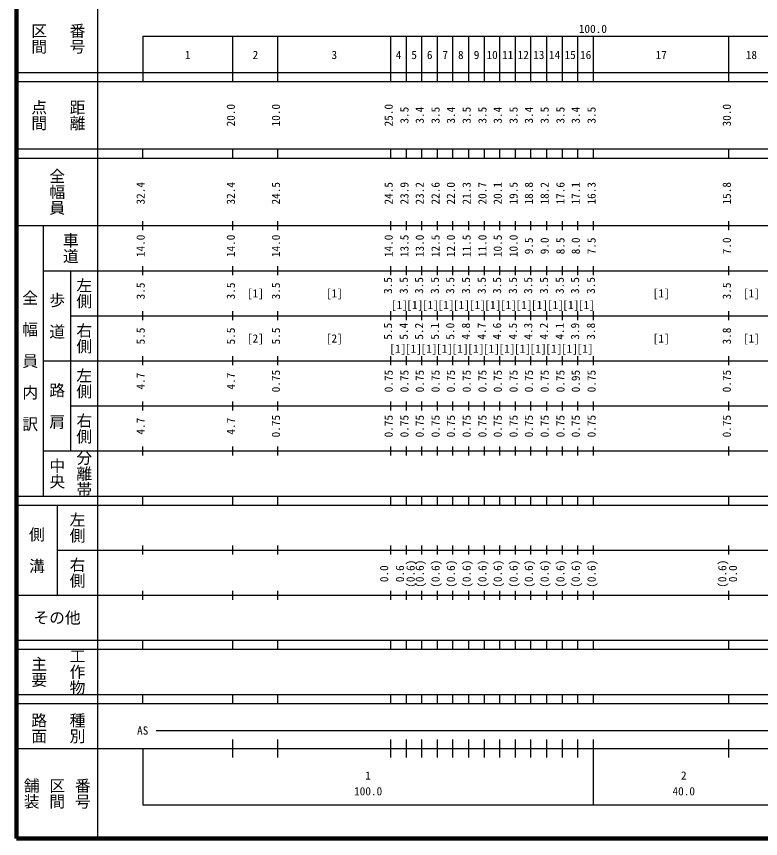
# Model space of a CAD drawing. Units: millimetres on the paper, enlarged 1000 times. Extents: x 40000 to 680000, y 20000 to 380000.
# Drawn here: x 40000 to 205032, y 20000 to 202409 of the extents above; entities that cross this region are included whole.
import ezdxf
from ezdxf.enums import TextEntityAlignment as Align

# ---------------------------------------------------------------- set-up
doc = ezdxf.new("R2010")
doc.units = ezdxf.units.MM
doc.header["$LTSCALE"] = 1000
for name, color, linetype, lineweight in [('M-STR-STRC', 7, 'Continuous', 25), ('M-TTL', 2, 'Continuous', 140), ('M-TTL-BAND', 7, 'Continuous', 25)]:
    doc.layers.add(name, color=color, linetype=linetype, lineweight=lineweight)
doc.styles.add('@ＭＳ ゴシック', font='')
doc.styles.add('ＭＳ ゴシック', font='')
doc.styles.get('@ＭＳ ゴシック').set_extended_font_data('@MS Gothic')
doc.styles.get('ＭＳ ゴシック').set_extended_font_data('MS Gothic')

msp = doc.modelspace()

# ---------------------------------------------------------------- linework, layer by layer
at = {"layer": 'M-STR-STRC'}
msp.add_line((68000, 198000), (579000, 198000), dxfattribs=at)
at = {"layer": 'M-TTL'}
for p, q in [((40000, 380000), (40000, 20000)), ((40000, 20000), (680000, 20000))]:
    msp.add_line(p, q, dxfattribs=at)
at = {"layer": 'M-TTL-BAND'}
for p, q in [((58000, 370000), (58000, 20000)), ((68000, 198000), (68000, 188000)), ((88000, 188000), (88000, 198000)), ((98000, 188000), (98000, 198000)), ((123000, 188000), (123000, 198000)), ((126500, 188000), (126500, 198000)), ((129900, 188000), (129900, 198000)), ((133400, 188000), (133400, 198000)), ((136800, 188000), (136800, 198000)), ((140300, 188000), (140300, 198000)), ((143800, 188000), (143800, 198000)), ((147200, 188000), (147200, 198000)), ((150700, 188000), (150700, 198000)), ((154100, 188000), (154100, 198000)), ((157600, 188000), (157600, 198000)), ((161100, 188000), (161100, 198000)), ((164500, 188000), (164500, 198000)), ((168000, 188000), (168000, 198000)), ((198000, 188000), (198000, 198000)), ((40000, 190000), (579000, 190000)), ((40000, 188000), (579000, 188000)), ((40000, 173000), (579000, 173000)), ((68000, 171000), (68000, 173000)), ((88000, 171000), (88000, 173000)), ((98000, 171000), (98000, 173000)), ((123000, 171000), (123000, 173000)), ((126500, 171000), (126500, 173000)), ((129900, 171000), (129900, 173000)), ((133400, 171000), (133400, 173000)), ((136800, 171000), (136800, 173000)), ((140300, 171000), (140300, 173000)), ((143800, 171000), (143800, 173000)), ((147200, 171000), (147200, 173000)), ((150700, 171000), (150700, 173000)), ((154100, 171000), (154100, 173000)), ((157600, 171000), (157600, 173000)), ((161100, 171000), (161100, 173000)), ((164500, 171000), (164500, 173000)), ((168000, 171000), (168000, 173000)), ((198000, 171000), (198000, 173000)), ((40000, 171000), (579000, 171000)), ((68000, 155000), (68000, 157000)), ((88000, 155000), (88000, 157000)), ((98000, 155000), (98000, 157000)), ((123000, 155000), (123000, 157000)), ((126500, 155000), (126500, 157000)), ((129900, 155000), (129900, 157000)), ((133400, 155000), (133400, 157000)), ((136800, 155000), (136800, 157000)), ((140300, 155000), (140300, 157000)), ((143800, 155000), (143800, 157000)), ((147200, 155000), (147200, 157000)), ((150700, 155000), (150700, 157000)), ((154100, 155000), (154100, 157000)), ((157600, 155000), (157600, 157000)), ((161100, 155000), (161100, 157000)), ((164500, 155000), (164500, 157000)), ((168000, 155000), (168000, 157000)), ((198000, 155000), (198000, 157000)), ((40000, 156000), (579000, 156000)), ((46000, 96000), (46000, 156000)), ((46000, 146000), (579000, 146000)), ((52000, 146000), (52000, 106000)), ((68000, 145000), (68000, 147000)), ((88000, 145000), (88000, 147000)), ((98000, 145000), (98000, 147000)), ((123000, 145000), (123000, 147000)), ((126500, 145000), (126500, 147000)), ((129900, 145000), (129900, 147000)), ((133400, 145000), (133400, 147000)), ((136800, 145000), (136800, 147000)), ((140300, 145000), (140300, 147000)), ((143800, 145000), (143800, 147000)), ((147200, 145000), (147200, 147000)), ((150700, 145000), (150700, 147000)), ((154100, 145000), (154100, 147000)), ((157600, 145000), (157600, 147000)), ((161100, 145000), (161100, 147000)), ((164500, 145000), (164500, 147000)), ((168000, 145000), (168000, 147000)), ((198000, 145000), (198000, 147000)), ((68000, 135000), (68000, 137000)), ((88000, 135000), (88000, 137000)), ((98000, 135000), (98000, 137000)), ((123000, 135000), (123000, 137000)), ((126500, 135000), (126500, 137000)), ((129900, 135000), (129900, 137000)), ((133400, 135000), (133400, 137000)), ((136800, 135000), (136800, 137000)), ((140300, 135000), (140300, 137000)), ((143800, 135000), (143800, 137000)), ((147200, 135000), (147200, 137000)), ((150700, 135000), (150700, 137000)), ((154100, 135000), (154100, 137000)), ((157600, 135000), (157600, 137000)), ((161100, 135000), (161100, 137000)), ((164500, 135000), (164500, 137000)), ((168000, 135000), (168000, 137000)), ((198000, 135000), (198000, 137000)), ((52000, 136000), (579000, 136000)), ((46000, 126000), (579000, 126000)), ((68000, 125000), (68000, 127000)), ((88000, 125000), (88000, 127000)), ((98000, 125000), (98000, 127000)), ((123000, 125000), (123000, 127000)), ((126500, 125000), (126500, 127000)), ((129900, 125000), (129900, 127000)), ((133400, 125000), (133400, 127000)), ((136800, 125000), (136800, 127000)), ((140300, 125000), (140300, 127000)), ((143800, 125000), (143800, 127000)), ((147200, 125000), (147200, 127000)), ((150700, 125000), (150700, 127000)), ((154100, 125000), (154100, 127000)), ((157600, 125000), (157600, 127000)), ((161100, 125000), (161100, 127000)), ((164500, 125000), (164500, 127000)), ((168000, 125000), (168000, 127000)), ((198000, 125000), (198000, 127000)), ((68000, 115000), (68000, 117000)), ((88000, 115000), (88000, 117000)), ((98000, 115000), (98000, 117000)), ((123000, 115000), (123000, 117000)), ((126500, 115000), (126500, 117000)), ((129900, 115000), (129900, 117000)), ((133400, 115000), (133400, 117000)), ((136800, 115000), (136800, 117000)), ((140300, 115000), (140300, 117000)), ((143800, 115000), (143800, 117000)), ((147200, 115000), (147200, 117000)), ((150700, 115000), (150700, 117000)), ((154100, 115000), (154100, 117000)), ((157600, 115000), (157600, 117000)), ((161100, 115000), (161100, 117000)), ((164500, 115000), (164500, 117000)), ((168000, 115000), (168000, 117000)), ((198000, 115000), (198000, 117000)), ((52000, 116000), (579000, 116000)), ((46000, 106000), (579000, 106000)), ((68000, 105000), (68000, 107000)), ((88000, 105000), (88000, 107000)), ((98000, 105000), (98000, 107000)), ((123000, 105000), (123000, 107000)), ((126500, 105000), (126500, 107000)), ((129900, 105000), (129900, 107000)), ((133400, 105000), (133400, 107000)), ((136800, 105000), (136800, 107000)), ((140300, 105000), (140300, 107000)), ((143800, 105000), (143800, 107000)), ((147200, 105000), (147200, 107000)), ((150700, 105000), (150700, 107000)), ((154100, 105000), (154100, 107000)), ((157600, 105000), (157600, 107000)), ((161100, 105000), (161100, 107000)), ((164500, 105000), (164500, 107000)), ((168000, 105000), (168000, 107000)), ((198000, 105000), (198000, 107000)), ((40000, 96000), (579000, 96000)), ((68000, 94000), (68000, 96000)), ((88000, 94000), (88000, 96000)), ((98000, 94000), (98000, 96000)), ((123000, 94000), (123000, 96000)), ((126500, 94000), (126500, 96000)), ((129900, 94000), (129900, 96000)), ((133400, 94000), (133400, 96000)), ((136800, 94000), (136800, 96000)), ((140300, 94000), (140300, 96000)), ((143800, 94000), (143800, 96000)), ((147200, 94000), (147200, 96000)), ((150700, 94000), (150700, 96000)), ((154100, 94000), (154100, 96000)), ((157600, 94000), (157600, 96000)), ((161100, 94000), (161100, 96000)), ((164500, 94000), (164500, 96000)), ((168000, 94000), (168000, 96000)), ((198000, 94000), (198000, 96000)), ((40000, 94000), (579000, 94000)), ((49000, 94000), (49000, 74000)), ((49000, 84000), (579000, 84000)), ((68000, 83000), (68000, 85000)), ((88000, 83000), (88000, 85000)), ((98000, 83000), (98000, 85000)), ((123000, 83000), (123000, 85000)), ((126500, 83000), (126500, 85000)), ((129900, 83000), (129900, 85000)), ((133400, 83000), (133400, 85000)), ((136800, 83000), (136800, 85000)), ((140300, 83000), (140300, 85000)), ((143800, 83000), (143800, 85000)), ((147200, 83000), (147200, 85000)), ((150700, 83000), (150700, 85000)), ((154100, 83000), (154100, 85000)), ((157600, 83000), (157600, 85000)), ((161100, 83000), (161100, 85000)), ((164500, 83000), (164500, 85000)), ((168000, 83000), (168000, 85000)), ((198000, 83000), (198000, 85000)), ((68000, 73000), (68000, 75000)), ((88000, 73000), (88000, 75000)), ((98000, 73000), (98000, 75000)), ((123000, 73000), (123000, 75000)), ((126500, 73000), (126500, 75000)), ((129900, 73000), (129900, 75000)), ((133400, 73000), (133400, 75000)), ((136800, 73000), (136800, 75000)), ((140300, 73000), (140300, 75000)), ((143800, 73000), (143800, 75000)), ((147200, 73000), (147200, 75000)), ((150700, 73000), (150700, 75000)), ((154100, 73000), (154100, 75000)), ((157600, 73000), (157600, 75000)), ((161100, 73000), (161100, 75000)), ((164500, 73000), (164500, 75000)), ((168000, 73000), (168000, 75000)), ((198000, 73000), (198000, 75000)), ((40000, 74000), (579000, 74000)), ((40000, 64000), (579000, 64000)), ((68000, 62000), (68000, 64000)), ((88000, 62000), (88000, 64000)), ((98000, 62000), (98000, 64000)), ((123000, 62000), (123000, 64000)), ((126500, 62000), (126500, 64000)), ((129900, 62000), (129900, 64000)), ((133400, 62000), (133400, 64000)), ((136800, 62000), (136800, 64000)), ((140300, 62000), (140300, 64000)), ((143800, 62000), (143800, 64000)), ((147200, 62000), (147200, 64000)), ((150700, 62000), (150700, 64000)), ((154100, 62000), (154100, 64000)), ((157600, 62000), (157600, 64000)), ((161100, 62000), (161100, 64000)), ((164500, 62000), (164500, 64000)), ((168000, 62000), (168000, 64000)), ((198000, 62000), (198000, 64000)), ((40000, 62000), (579000, 62000)), ((40000, 52000), (579000, 52000)), ((68000, 50000), (68000, 52000)), ((88000, 50000), (88000, 52000)), ((98000, 50000), (98000, 52000)), ((123000, 50000), (123000, 52000)), ((126500, 50000), (126500, 52000)), ((129900, 50000), (129900, 52000)), ((133400, 50000), (133400, 52000)), ((136800, 50000), (136800, 52000)), ((140300, 50000), (140300, 52000)), ((143800, 50000), (143800, 52000)), ((147200, 50000), (147200, 52000)), ((150700, 50000), (150700, 52000)), ((154100, 50000), (154100, 52000)), ((157600, 50000), (157600, 52000)), ((161100, 50000), (161100, 52000)), ((164500, 50000), (164500, 52000)), ((168000, 50000), (168000, 52000)), ((198000, 50000), (198000, 52000)), ((40000, 50000), (579000, 50000)), ((71000, 44000), (565000, 44000)), ((88000, 38000), (88000, 42000)), ((98000, 38000), (98000, 42000)), ((123000, 38000), (123000, 42000)), ((126500, 38000), (126500, 42000)), ((129900, 38000), (129900, 42000)), ((133400, 38000), (133400, 42000)), ((136800, 38000), (136800, 42000)), ((140300, 38000), (140300, 42000)), ((143800, 38000), (143800, 42000)), ((147200, 38000), (147200, 42000)), ((150700, 38000), (150700, 42000)), ((154100, 38000), (154100, 42000)), ((157600, 38000), (157600, 42000)), ((161100, 38000), (161100, 42000)), ((164500, 38000), (164500, 42000)), ((168000, 27500), (168000, 42000)), ((198000, 38000), (198000, 42000)), ((40000, 40000), (579000, 40000)), ((68000, 40000), (68000, 27500)), ((68000, 27500), (579000, 27500))]:
    msp.add_line(p, q, dxfattribs=at)

# ---------------------------------------------------------------- texts
at = {"layer": 'M-TTL-BAND', "style": '@ＭＳ ゴシック'}
for s, p in [('番号', (53500, 197500)), ('区間', (45000, 197500)), ('点間', (45000, 180500)), ('距離', (53500, 180500)), ('全幅員', (49000, 163500)), ('車道', (52000, 151000)), ('左側', (55000, 141000)), ('全\u3000幅\u3000員\u3000内\u3000訳', (43000, 126000)), ('歩\u3000道', (49000, 136000)), ('右側', (55000, 131000)), ('左側', (55000, 121000)), ('路\u3000肩', (49000, 116000)), ('右側', (55000, 111000)), ('分離帯', (55000, 101000)), ('中央', (49000, 101000)), ('左側', (53500, 89000)), ('側\u3000溝', (44500, 84000)), ('右側', (53500, 79000)), ('主要', (45000, 57000)), ('工作物', (53500, 57000)), ('路面', (45000, 44500)), ('種別', (53500, 44500)), ('舗装', (43333, 30000)), ('区間', (49000, 30000)), ('番号', (54667, 30000))]:
    msp.add_text(s, height=2566, rotation=270, dxfattribs=at).set_placement(p, align=Align.MIDDLE_CENTER)
at = {"layer": 'M-TTL-BAND', "style": 'ＭＳ ゴシック'}
for s, p in [('100.0', (167844, 198195)), ('1', (78000, 192405)), ('2', (93000, 192405)), ('3', (110500, 192405)), ('4', (124750, 192405)), ('5', (128200, 192405)), ('6', (131650, 192405)), ('7', (135100, 192405)), ('8', (138550, 192405)), ('9', (142050, 192405)), ('10', (145500, 192405)), ('11', (148950, 192405)), ('12', (152400, 192405)), ('13', (155850, 192405)), ('14', (159350, 192405)), ('15', (162800, 192405)), ('16', (166250, 192405)), ('17', (183000, 192405)), ('18', (203000, 192405)), ('[1]', (93000, 139500)), ('[1]', (110500, 139500)), ('[1]', (183000, 139500)), ('[1]', (203000, 139500)), ('[1]', (124902, 136920)), ('[1]', (128352, 136920)), ('[1]', (131802, 136920)), ('[1]', (135252, 136920)), ('[1]', (138702, 136920)), ('[1]', (142202, 136920)), ('[1]', (145652, 136920)), ('[1]', (149102, 136920)), ('[1]', (152552, 136920)), ('[1]', (156002, 136920)), ('[1]', (159502, 136920)), ('[1]', (162952, 136920)), ('[1]', (166402, 136920)), ('[2]', (93000, 129500)), ('[2]', (110500, 129500)), ('[1]', (183000, 129500)), ('[1]', (203000, 129500)), ('[1]', (124598, 127224)), ('[1]', (128048, 127224)), ('[1]', (131498, 127224)), ('[1]', (134948, 127224)), ('[1]', (138398, 127224)), ('[1]', (141898, 127224)), ('[1]', (145348, 127224)), ('[1]', (148798, 127224)), ('[1]', (152248, 127224)), ('[1]', (155698, 127224)), ('[1]', (159198, 127224)), ('[1]', (162648, 127224)), ('[1]', (166098, 127224)), ('AS', (68000, 42500)), ('1', (118000, 32523)), ('2', (188000, 32523)), ('100.0', (118000, 29033)), ('40.0', (188000, 29033))]:
    msp.add_text(s, height=1833, dxfattribs=at).set_placement(p, align=Align.BOTTOM_CENTER)
for s, p in [('20.0', (89000, 180500)), ('10.0', (99000, 180500)), ('25.0', (124000, 180500)), ('30.0', (199000, 180500)), ('3.5', (127500, 180500)), ('3.4', (130900, 180500)), ('3.5', (134400, 180500)), ('3.4', (137800, 180500)), ('3.5', (141300, 180500)), ('3.5', (144800, 180500)), ('3.4', (148200, 180500)), ('3.5', (151700, 180500)), ('3.4', (155100, 180500)), ('3.5', (158600, 180500)), ('3.5', (162100, 180500)), ('3.4', (165500, 180500)), ('3.5', (169000, 180500)), ('32.4', (69000, 163174)), ('32.4', (89000, 163174)), ('24.5', (99000, 163174)), ('24.5', (124000, 163174)), ('23.9', (127500, 163174)), ('23.2', (130900, 163174)), ('22.6', (134400, 163174)), ('22.0', (137800, 163174)), ('21.3', (141300, 163174)), ('20.7', (144800, 163174)), ('20.1', (148200, 163174)), ('19.5', (151700, 163174)), ('18.8', (155100, 163174)), ('18.2', (158600, 163174)), ('17.6', (162100, 163174)), ('17.1', (165500, 163174)), ('16.3', (169000, 163174)), ('15.8', (199000, 163174)), ('14.0', (69000, 151500)), ('14.0', (89000, 151500)), ('14.0', (99000, 151500)), ('14.0', (124000, 151500)), ('13.5', (127500, 151500)), ('13.0', (130900, 151500)), ('12.5', (134400, 151500)), ('12.0', (137800, 151500)), ('11.5', (141300, 151500)), ('11.0', (144800, 151500)), ('10.5', (148200, 151500)), ('10.0', (151700, 151500)), ('9.0', (158600, 151500)), ('8.0', (165500, 151500)), ('7.0', (199000, 151500)), ('9.5', (155100, 151500)), ('8.5', (162100, 151500)), ('7.5', (169000, 151500)), ('3.5', (123848, 142714)), ('3.5', (127348, 142714)), ('3.5', (130748, 142714)), ('3.5', (134248, 142714)), ('3.5', (137648, 142714)), ('3.5', (141148, 142714)), ('3.5', (144648, 142714)), ('3.5', (148048, 142714)), ('3.5', (151548, 142714)), ('3.5', (154948, 142714)), ('3.5', (158448, 142714)), ('3.5', (161948, 142714)), ('3.5', (165348, 142714)), ('3.5', (168848, 142714)), ('3.5', (69000, 141500)), ('3.5', (89000, 141500)), ('3.5', (99000, 141500)), ('3.5', (199000, 141500)), ('5.5', (69000, 131500)), ('5.5', (89000, 131500)), ('5.5', (99000, 131500)), ('5.5', (123848, 132562)), ('5.4', (127348, 132562)), ('5.2', (130748, 132562)), ('5.1', (134248, 132562)), ('5.0', (137648, 132562)), ('4.8', (141148, 132562)), ('4.7', (144648, 132562)), ('4.6', (148048, 132562)), ('4.5', (151548, 132562)), ('4.3', (154948, 132562)), ('4.2', (158448, 132562)), ('4.1', (161948, 132562)), ('3.9', (165348, 132562)), ('3.8', (168848, 132562)), ('3.8', (199000, 131500)), ('4.7', (69000, 121500)), ('4.7', (89000, 121500)), ('0.75', (99000, 121500)), ('0.75', (124000, 121500)), ('0.75', (127500, 121500)), ('0.75', (130900, 121500)), ('0.75', (134400, 121500)), ('0.75', (137800, 121500)), ('0.75', (141300, 121500)), ('0.75', (144800, 121500)), ('0.75', (148200, 121500)), ('0.75', (151700, 121500)), ('0.75', (155100, 121500)), ('0.75', (158600, 121500)), ('0.75', (162100, 121500)), ('0.95', (165500, 121500)), ('0.75', (169000, 121500)), ('0.75', (199000, 121500)), ('4.7', (69000, 111500)), ('4.7', (89000, 111500)), ('0.75', (99000, 111500)), ('0.75', (124000, 111500)), ('0.75', (127500, 111500)), ('0.75', (130900, 111500)), ('0.75', (134400, 111500)), ('0.75', (137800, 111500)), ('0.75', (141300, 111500)), ('0.75', (144800, 111500)), ('0.75', (148200, 111500)), ('0.75', (151700, 111500)), ('0.75', (155100, 111500)), ('0.75', (158600, 111500)), ('0.75', (162100, 111500)), ('0.75', (165500, 111500)), ('0.75', (169000, 111500)), ('0.75', (199000, 111500)), ('0.0', (123000, 78764)), ('0.6', (126500, 78764)), ('(0.6)', (128870, 78764)), ('(0.6)', (130900, 78764)), ('(0.6)', (134400, 78764)), ('(0.6)', (137800, 78764)), ('(0.6)', (141300, 78764)), ('(0.6)', (144800, 78764)), ('(0.6)', (148200, 78764)), ('(0.6)', (151700, 78764)), ('(0.6)', (155100, 78764)), ('(0.6)', (158600, 78764)), ('(0.6)', (162100, 78764)), ('(0.6)', (165500, 78764)), ('(0.6)', (169000, 78764)), ('(0.6)', (198000, 78764)), ('0.0', (200370, 78764))]:
    msp.add_text(s, height=1833, rotation=90, dxfattribs=at).set_placement(p, align=Align.BOTTOM_CENTER)
msp.add_text('その他', height=2566, dxfattribs=at).set_placement((49000, 69000), align=Align.MIDDLE_CENTER)

doc.saveas('drawing.dxf')
